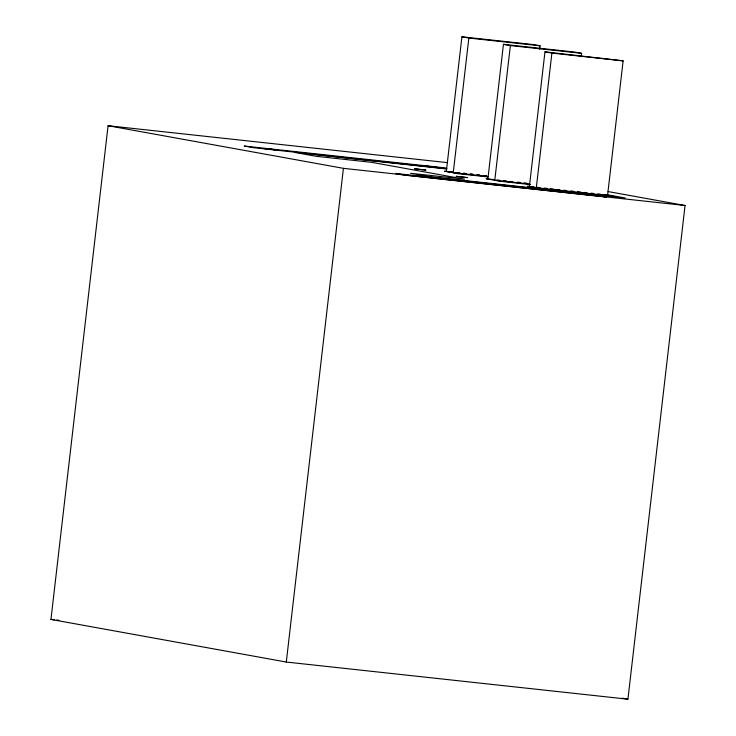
<?xml version="1.0" encoding="UTF-8"?>
<svg xmlns="http://www.w3.org/2000/svg" width="736" height="736" viewBox="0 0 736 736"><rect width="100%" height="100%" fill="white"/><g stroke="black" fill="none" stroke-linecap="round" stroke-linejoin="round"><path stroke-width="1.1" d="M608.111 191.562L685.05 205.5L627.928 699.2L286.295 662.041L50.95 619.418L108.072 125.718L447.424 162.628M286.295 662.041L343.418 168.342L108.072 125.718M539.672 49.229L540.068 45.798L533.149 44.546L461.914 36.8L446.338 171.442L453.118 172.187M461.914 36.8L468.841 38.051L453.256 172.702L488.308 176.511M487.867 178.968L503.442 44.326L574.678 52.072L581.596 53.323L581.201 56.746M503.442 44.326L510.37 45.577L494.785 180.219L529.837 184.037M529.396 186.493L544.971 51.842L623.125 60.849L607.55 195.491L536.314 187.744L551.899 53.093L544.971 51.842M468.841 38.051L540.068 45.798M510.37 45.577L581.596 53.323M551.899 53.093L623.125 60.849M445.795 167.964L244.223 146.041L253.175 147.66L446.78 168.719M446.743 168.976L294.897 152.453L316.002 156.28L371.616 162.325L464.462 179.142L410.541 173.282L429.419 176.695L625.241 197.993L607.228 194.736M452.484 172.077L444.553 171.221L458.399 173.724L487.839 176.925M457.01 172.574L459.273 172.822M463.8 173.31L466.063 173.558M470.598 174.046L472.862 174.294M477.388 174.791L479.651 175.039M484.187 175.527L486.45 175.775M456.513 172.555L459.908 172.923M463.294 173.291L466.688 173.659M470.083 174.027L472.337 174.276M476.864 174.763L479.127 175.012M483.644 175.499L485.907 175.748M494.012 179.602L486.082 178.738L499.928 181.249L530.5 184.57M496.91 179.952L499.67 180.219M503.691 180.688L506.469 180.955M510.48 181.424L512.744 181.672M517.261 182.169L520.048 182.436M524.05 182.905L526.847 183.172M534.41 186.999L527.611 186.263L541.457 188.766L616.188 196.898L603.41 194.58M537.308 187.349L540.068 187.616M544.097 188.085L546.866 188.352M550.261 188.72L553.656 189.097M557.051 189.465L559.921 189.805M563.85 190.201L566.711 190.55M570.639 190.937L573.491 191.286M577.438 191.682L580.833 192.05M584.228 192.418L587.061 192.758M591.026 193.154L593.842 193.504M597.816 193.899L600.631 194.24M343.418 168.342L685.05 205.5M50.95 619.418L54.381 619.786M56.663 620.034L58.954 620.282M602.6 194.598L607.55 195.491M622.27 698.179L627.928 699.2M264.592 148.552L275.687 149.85L264.592 148.552M426.024 166.106L437.11 167.412L426.024 166.106M414.718 168.792L425.813 170.09L414.718 168.792M415.141 175.821L426.236 177.118L415.141 175.821M456.256 176.318L467.342 177.615L456.256 176.318M576.564 193.375L587.659 194.672L576.564 193.375M596.813 195.334L395.526 173.438L405.352 175.223L606.639 197.119L596.813 195.334"/></g></svg>
